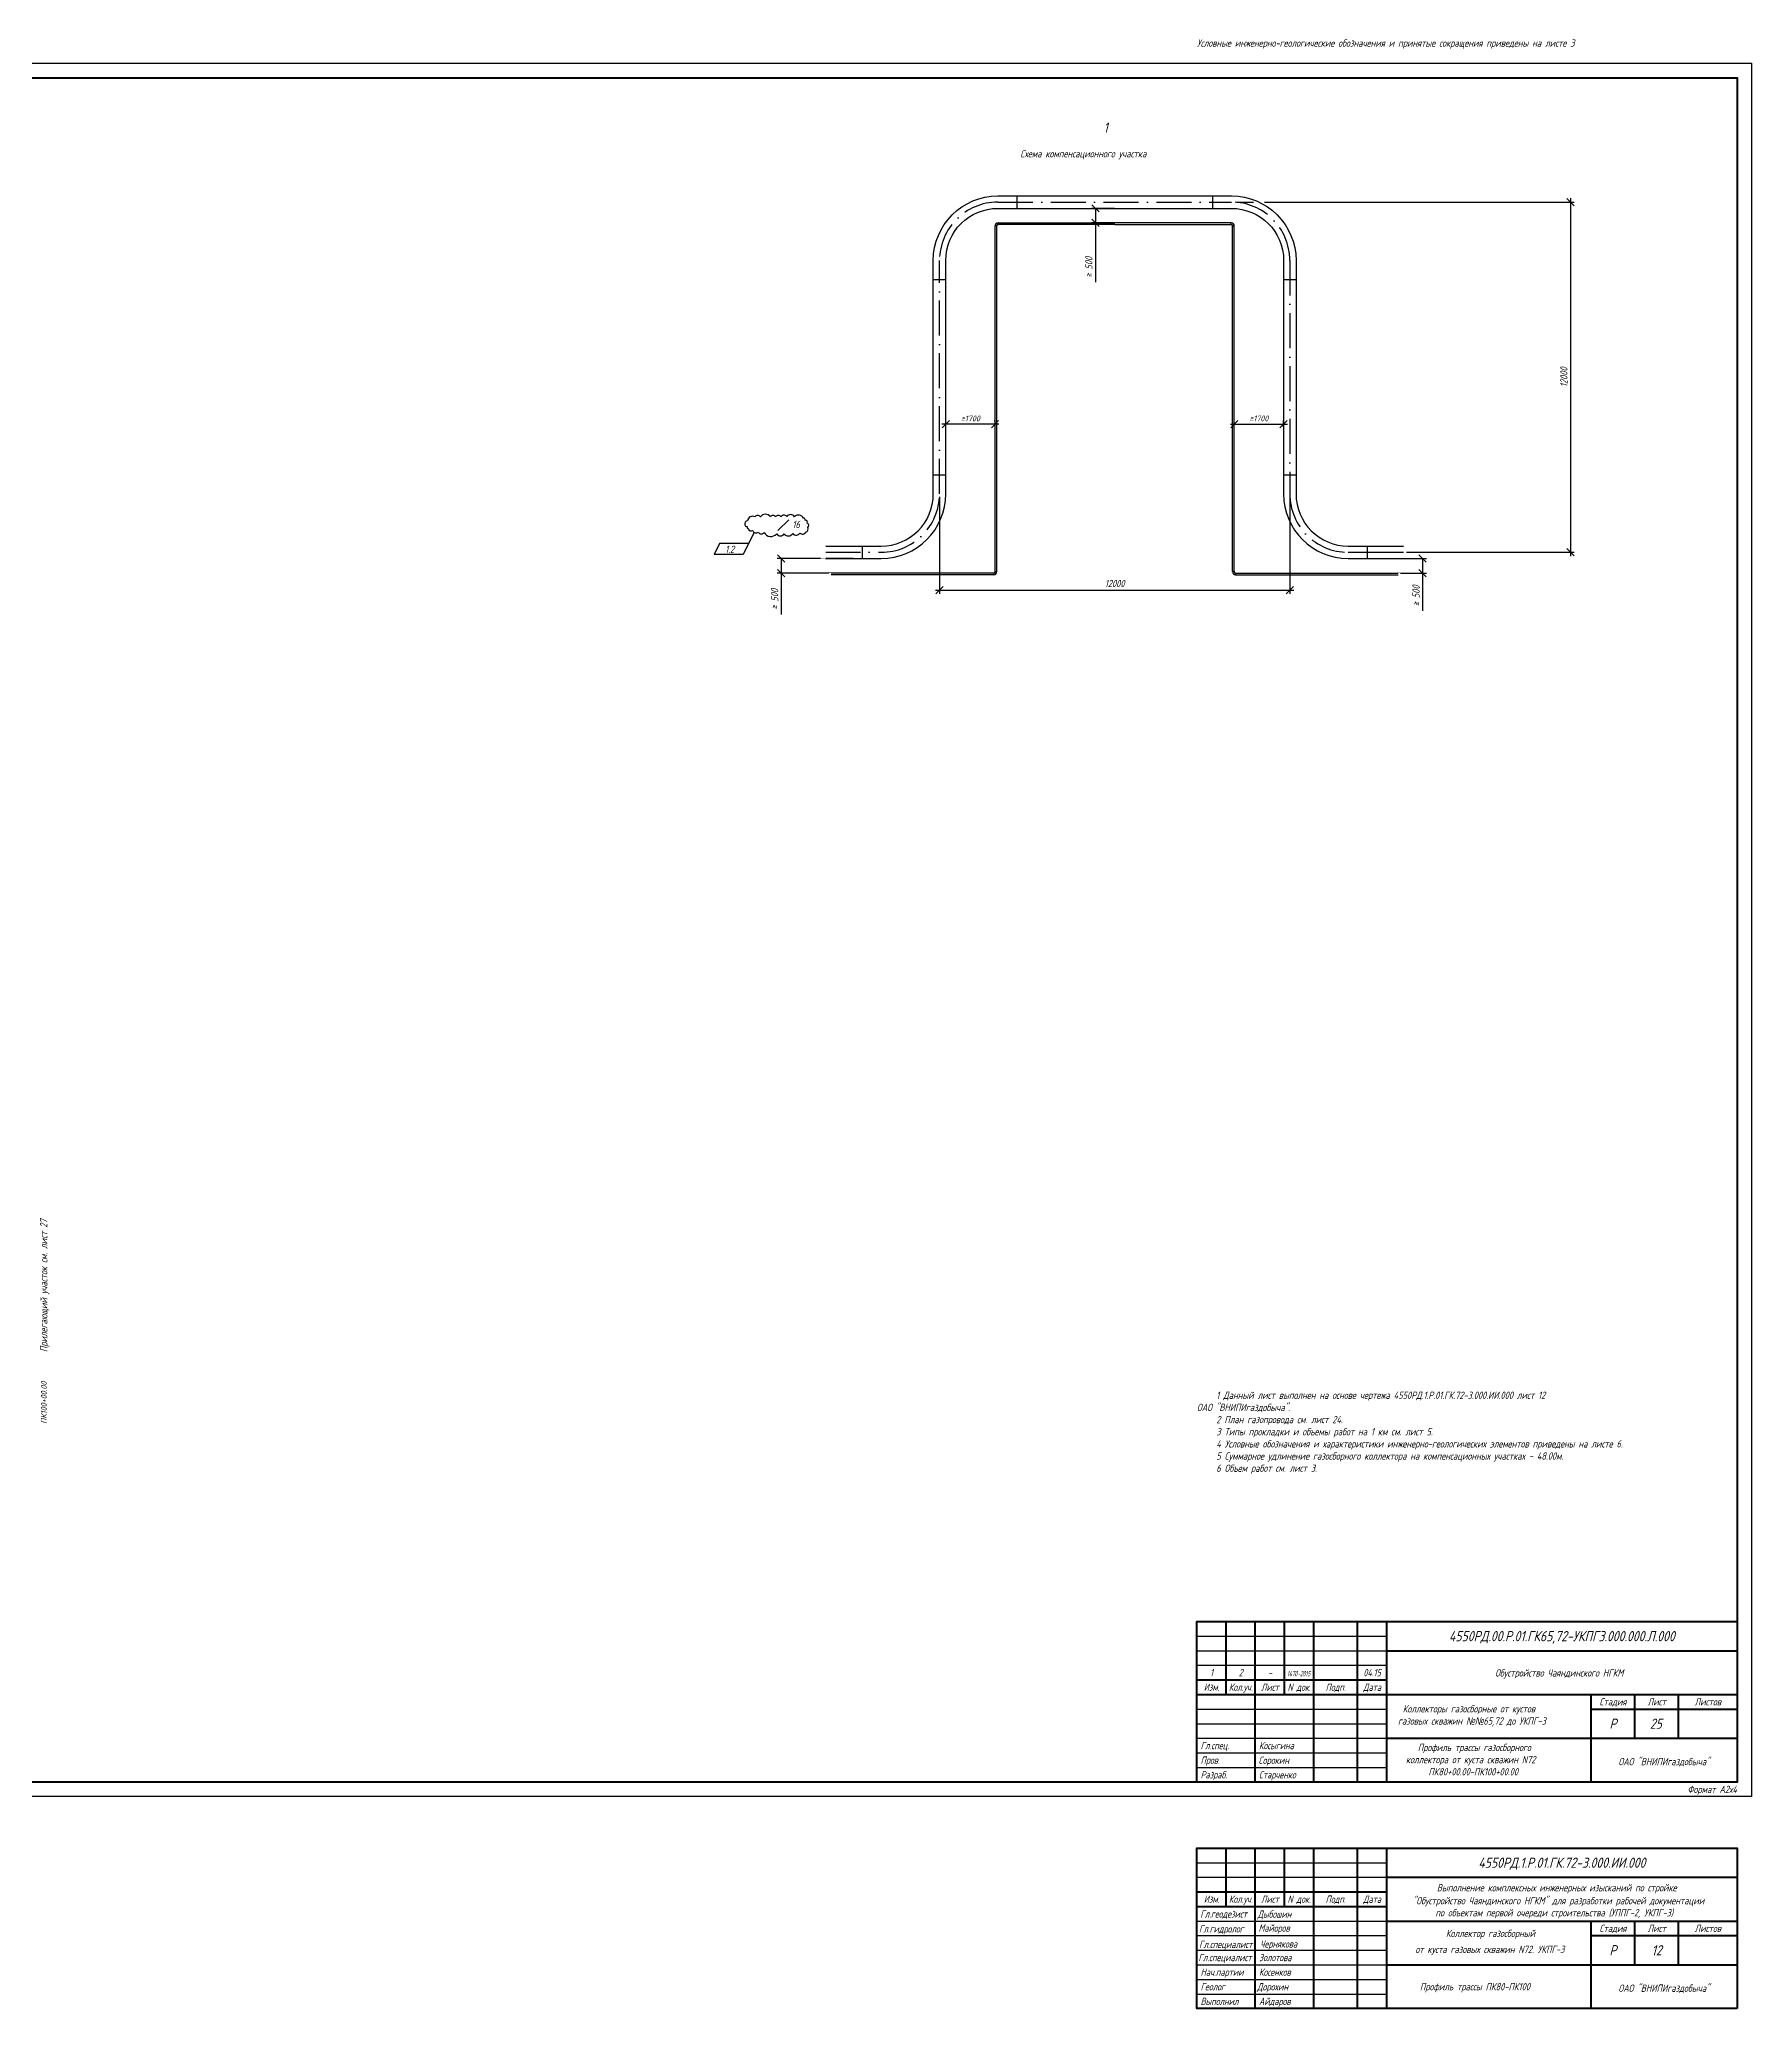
# Model space of a CAD drawing. Extents: x 0 to 1711, y -32 to 643.
# Drawn here: x 1124 to 1711, y -32 to 643 of the extents above; entities that cross this region are included whole.
import ezdxf
from ezdxf import colors
from ezdxf.entities.mleader import LeaderData, LeaderLine
from ezdxf.enums import TextEntityAlignment as Align
from ezdxf.math import Vec2, Vec3

# ---------------------------------------------------------------- set-up
doc = ezdxf.new("R2010")
doc.units = 0
doc.linetypes.add('ACAD_ISO10W100', pattern=[18, 12, -3, 0, -3])
for name, color, linetype in [('изм.1', 232, 'Continuous'), ('ОМГ_текст', 1, 'Continuous'), ('ТХ-Л', 140, 'Continuous')]:
    doc.layers.add(name, color=color, linetype=linetype)
for name, color, linetype, lineweight in [('ИИ_ОФОРМЛЕНИЕ_025', 7, 'Continuous', 25), ('ИИ_ПРОФИЛЬ_025', 7, 'Continuous', 25), ('ИИ_ТЕКСТ_025', 7, 'Continuous', 25)]:
    doc.layers.add(name, color=color, linetype=linetype, lineweight=lineweight)
doc.styles.add('1', font='simplex.shx', dxfattribs={"width": 0.8, "height": 1.5})
doc.styles.add('VNIPISIMPLEXCUR', font='simplex.shx', dxfattribs={"width": 0.8, "oblique": 15})
doc.dimstyles.new('Алекс', dxfattribs={"dimtxt": 2.5, "dimasz": 2.5, "dimexe": 1.33, "dimexo": 1, "dimgap": 1, "dimtad": 1, "dimdec": 0, "dimlfac": 100, "dimrnd": 1, "dimzin": 0, "dimdsep": 46, "dimtxsty": 'Standard', "dimblk": 'OBLIQUE', "dimcen": 2.5, "dimdle": 1.33, "dimadec": 0, "dimazin": 0, "dimtfac": 1, "dimtdec": 0, "dimtofl": 0, "dimtmove": 0, "dimatfit": 3, "dimfxl": 1, "dimtolj": 1, "dimtzin": 0, "dimarcsym": 0})

# ---------------------------------------------------------------- blocks, each defined once
blk = doc.blocks.new('ИИ03А2Х4')
at = {"color": 0, "linetype": 'Continuous', "lineweight": 25}
blk.add_lwpolyline([(0, 0), (0, 594), (1682, 594), (1682, 0)], close=True, dxfattribs=at)
at = {"color": 0, "linetype": 'Continuous', "lineweight": 50}
blk.add_lwpolyline([(20, 5), (20, 589), (1677, 589), (1677, 5)], close=True, dxfattribs=at)
at = {"color": 0, "linetype": 'Continuous', "style": 'VNIPISIMPLEXCUR', "oblique": 15, "width": 0.8, "flags": 8}
blk.add_attdef('FORMAT', text='', height=2.5, dxfattribs=at).set_placement((1677, 1.25), align=Align.RIGHT)
blk = doc.blocks.new('ИИ01001')
at = {"color": 0, "linetype": 'Continuous', "lineweight": 50, "flags": 128}
blk.add_lwpolyline([(0, 0), (-185, 0), (-185, 55), (0, 55)], close=True, dxfattribs=at)
for points in [[(-175, 35), (-175, 55)], [(-165, 0), (-165, 55)], [(-155, 35), (-155, 55)], [(-145, 0), (-145, 55)], [(-130, 0), (-130, 55)], [(-120, 0), (-120, 55)], [(-120, 45), (0, 45)], [(-185, 40), (-120, 40)], [(-185, 35), (-120, 35)], [(-120, 30), (0, 30)], [(-50, 0), (-50, 30)], [(-35, 15), (-35, 30)], [(-20, 15), (-20, 30)], [(-50, 25), (0, 25)], [(-120, 15), (0, 15)]]:
    blk.add_lwpolyline(points, dxfattribs=at)
at = {"color": 0, "linetype": 'Continuous', "lineweight": 25, "flags": 128}
for points in [[(-185, 50), (-120, 50)], [(-185, 45), (-120, 45)], [(-185, 30), (-120, 30)], [(-185, 25), (-120, 25)], [(-185, 20), (-120, 20)], [(-185, 15), (-120, 15)], [(-185, 10), (-120, 10)], [(-185, 5), (-120, 5)]]:
    blk.add_lwpolyline(points, dxfattribs=at)
at = {"color": 0, "lineweight": 25, "style": 'VNIPISIMPLEXCUR', "oblique": 15}
for s, width, p in [('Изм.', 0.7, (-180, 36.25)), ('Кол.уч.', 0.7, (-170, 36.25)), ('Лист', 0.7, (-160, 36.25)), ('N док.', 0.7, (-150, 36.25)), ('Подп.', 0.7, (-137.5, 36.25)), ('Дата', 0.7, (-125, 36.25)), ('Стадия', 0.8, (-42.5, 26.25)), ('Лист', 0.8, (-27.5, 26.25)), ('Листов', 0.8, (-10, 26.25)), ('ОАО "ВНИПИгаздобыча"', 0.8, (-25, 5.75))]:
    blk.add_text(s, height=2.5, dxfattribs=dict(at, width=width)).set_placement(p, align=Align.CENTER)
at = {"color": 0, "lineweight": 25, "style": 'VNIPISIMPLEXCUR', "oblique": 15, "flags": 8}
for tag, width, p in [('А14_3', 0.7, (-180, 51.25)), ('А14_2', 0.7, (-180, 46.25)), ('А16_3', 0.7, (-160, 51.25)), ('А16_2', 0.7, (-160, 46.25)), ('А18_3', 0.7, (-137.5, 51.25)), ('А18_2', 0.7, (-137.5, 46.25)), ('А19_3', 0.5, (-125, 51.25)), ('А19_2', 0.5, (-125, 46.25)), ('А14_1', 0.7, (-180, 41.25)), ('А16_1', 0.7, (-160, 41.25)), ('А18_1', 0.7, (-137.5, 41.25)), ('А19_1', 0.5, (-125, 41.25)), ('А2_1', 0.8, (-60, 41.25)), ('А2_3', 0.8, (-60, 31.25)), ('А2_2', 0.8, (-60, 36.25)), ('А3_1', 0.8, (-85, 26.25)), ('А3_2', 0.8, (-85, 21.25)), ('А3_3', 0.8, (-85, 16.25)), ('А4_1', 0.8, (-85, 11.25)), ('А4_2', 0.8, (-85, 6.25)), ('А4_3', 0.8, (-85, 1.25))]:
    blk.add_attdef(tag, text='', height=2.5, dxfattribs=dict(at, width=width)).set_placement(p, align=Align.CENTER)
at = {"color": 0, "lineweight": 35, "style": 'VNIPISIMPLEXCUR', "oblique": 15, "width": 0.8, "flags": 8}
for tag, p in [('А1', (-60, 48.25)), ('А6', (-42.5, 18.25)), ('А7', (-27.5, 18.25)), ('А8', (-10, 18.25))]:
    blk.add_attdef(tag, text='', height=3.5, dxfattribs=at).set_placement(p, align=Align.CENTER)
at = {"color": 0, "lineweight": 25, "style": 'VNIPISIMPLEXCUR', "oblique": 15, "width": 0.7, "flags": 8}
for tag, p in [('А10_7', (-183.75, 31.25)), ('А11_7', (-163.75, 31.25)), ('А10_6', (-183.75, 26.25)), ('А11_6', (-163.75, 26.25)), ('А10_5', (-183.75, 21.25)), ('А11_5', (-163.75, 21.25)), ('А10_4', (-183.75, 16.25)), ('А10_3', (-183.75, 11.25)), ('А11_4', (-163.75, 16.25)), ('А11_3', (-163.75, 11.25)), ('А10_2', (-183.75, 6.25)), ('А11_2', (-163.75, 6.25)), ('А10_1', (-183.75, 1.25)), ('А11_1', (-163.75, 1.25))]:
    blk.add_attdef(tag, p, '', height=2.5, dxfattribs=at)
blk = doc.blocks.new('_Oblique')
at = {"color": 0, "linetype": 'ByBlock', "lineweight": -2}
blk.add_line((-0.5, -0.5), (0.5, 0.5), dxfattribs=at)
blk = doc.blocks.new('*D30')
at = {"layer": 'Defpoints', "color": 0, "transparency": 16777216}
for p in [(1432.73, 487.56), (1552.73, 487.56), (1552.73, 454.63)]:
    blk.add_point(p, dxfattribs=at)
at = {"layer": 'ТХ-Л', "color": 0, "lineweight": -2, "transparency": 16777216}
for p, q in [((1432.73, 486.56), (1432.73, 453.3)), ((1552.73, 486.56), (1552.73, 453.3)), ((1431.4, 454.63), (1554.06, 454.63))]:
    blk.add_line(p, q, dxfattribs=at)
at = {"layer": 'ТХ-Л', "color": 0, "lineweight": -2, "transparency": 16777216, "xscale": 2.5, "yscale": 2.5, "zscale": 2.5, "rotation": 180}
blk.add_blockref('_Oblique', (1432.73, 454.63), dxfattribs=at)
at = {"layer": 'ТХ-Л', "color": 0, "lineweight": -2, "transparency": 16777216, "xscale": 2.5, "yscale": 2.5, "zscale": 2.5}
blk.add_blockref('_Oblique', (1552.73, 454.63), dxfattribs=at)
at = {"layer": 'ТХ-Л', "color": 0, "transparency": 16777216, "insert": (1492.73, 456.88), "char_height": 2.5, "attachment_point": 5, "style": 'VNIPISIMPLEXCUR'}
blk.add_mtext('\\A1;12000', dxfattribs=at)
blk = doc.blocks.new('*D31')
at = {"layer": 'Defpoints', "color": 0, "transparency": 16777216}
for p in [(1526.23, 587.56), (1579.23, 467.56), (1648.86, 467.56)]:
    blk.add_point(p, dxfattribs=at)
at = {"layer": 'ТХ-Л', "color": 0, "lineweight": -2, "transparency": 16777216}
for p, q in [((1527.23, 587.56), (1530.86, 587.56)), ((1534.61, 587.56), (1540.33, 587.56)), ((1544.08, 587.56), (1650.19, 587.56)), ((1648.86, 588.89), (1648.86, 466.23)), ((1580.23, 467.56), (1650.19, 467.56))]:
    blk.add_line(p, q, dxfattribs=at)
at = {"layer": 'ТХ-Л', "color": 0, "lineweight": -2, "transparency": 16777216, "xscale": 2.5, "yscale": 2.5, "zscale": 2.5}
for p, rotation in [((1648.86, 587.56), 90), ((1648.86, 467.56), 270)]:
    blk.add_blockref('_Oblique', p, dxfattribs=dict(at, rotation=rotation))
at = {"layer": 'ТХ-Л', "color": 0, "transparency": 16777216, "insert": (1646.61, 527.56), "char_height": 2.5, "attachment_point": 5, "rotation": 90, "style": 'VNIPISIMPLEXCUR'}
blk.add_mtext('\\A1;12000', dxfattribs=at)
blk = doc.blocks.new('*D25')
at = {"layer": 'Defpoints', "color": 0, "transparency": 16777216}
for p in [(1378.49, 465.41), (1404.17, 465.41), (1404.17, 460.41)]:
    blk.add_point(p, dxfattribs=at)
at = {"layer": 'ТХ-Л', "color": 0, "lineweight": -2, "transparency": 16777216}
for p, q in [((1403.17, 465.41), (1377.16, 465.41)), ((1403.17, 460.41), (1377.16, 460.41)), ((1378.49, 465.41), (1378.49, 459.08)), ((1378.49, 460.41), (1378.49, 446.3))]:
    blk.add_line(p, q, dxfattribs=at)
at = {"layer": 'ТХ-Л', "color": 0, "lineweight": -2, "transparency": 16777216, "xscale": 2.5, "yscale": 2.5, "zscale": 2.5}
for p, rotation in [((1378.49, 465.41), 90), ((1378.49, 460.41), 270)]:
    blk.add_blockref('_Oblique', p, dxfattribs=dict(at, rotation=rotation))
at = {"layer": 'ТХ-Л', "color": 0, "transparency": 16777216, "insert": (1376.24, 451.48), "char_height": 2.5, "attachment_point": 5, "rotation": 90, "style": 'VNIPISIMPLEXCUR'}
blk.add_mtext('\\A1;≥ 500', dxfattribs=at)
blk = doc.blocks.new('*D26')
at = {"layer": 'Defpoints', "color": 0, "transparency": 16777216}
for p in [(1434.91, 511.44), (1434.91, 509.52), (1451.74, 511.44)]:
    blk.add_point(p, dxfattribs=at)
at = {"layer": 'ТХ-Л', "color": 0, "lineweight": -2, "transparency": 16777216}
for p, q in [((1453.07, 511.44), (1433.58, 511.44)), ((1434.91, 510.52), (1434.91, 512.77)), ((1451.74, 512.44), (1451.74, 512.77))]:
    blk.add_line(p, q, dxfattribs=at)
at = {"layer": 'ТХ-Л', "color": 0, "lineweight": -2, "transparency": 16777216, "xscale": 2.5, "yscale": 2.5, "zscale": 2.5, "rotation": 180}
blk.add_blockref('_Oblique', (1434.91, 511.44), dxfattribs=at)
at = {"layer": 'ТХ-Л', "color": 0, "lineweight": -2, "transparency": 16777216, "xscale": 2.5, "yscale": 2.5, "zscale": 2.5}
blk.add_blockref('_Oblique', (1451.74, 511.44), dxfattribs=at)
at = {"layer": 'ТХ-Л', "color": 0, "transparency": 16777216, "insert": (1443.33, 513.44), "char_height": 2, "attachment_point": 5, "style": 'VNIPISIMPLEXCUR'}
blk.add_mtext('\\A1;≥1700', dxfattribs=at)
blk = doc.blocks.new('*D27')
at = {"layer": 'Defpoints', "color": 0, "transparency": 16777216}
for p in [(1486.13, 585.43), (1493.73, 585.43), (1493.73, 580.43)]:
    blk.add_point(p, dxfattribs=at)
at = {"layer": 'ТХ-Л', "color": 0, "lineweight": -2, "transparency": 16777216}
for p, q in [((1492.73, 585.43), (1484.8, 585.43)), ((1492.73, 580.43), (1484.8, 580.43)), ((1486.13, 585.43), (1486.13, 579.1)), ((1486.13, 580.43), (1486.13, 560.08))]:
    blk.add_line(p, q, dxfattribs=at)
at = {"layer": 'ТХ-Л', "color": 0, "lineweight": -2, "transparency": 16777216, "xscale": 2.5, "yscale": 2.5, "zscale": 2.5}
for p, rotation in [((1486.13, 585.43), 90), ((1486.13, 580.43), 270)]:
    blk.add_blockref('_Oblique', p, dxfattribs=dict(at, rotation=rotation))
at = {"layer": 'ТХ-Л', "color": 0, "transparency": 16777216, "insert": (1483.88, 565.26), "char_height": 2.5, "attachment_point": 5, "rotation": 90, "style": 'VNIPISIMPLEXCUR'}
blk.add_mtext('\\A1;≥ 500', dxfattribs=at)
blk = doc.blocks.new('*D28')
at = {"layer": 'Defpoints', "color": 0, "transparency": 16777216}
for p in [(1581.29, 465.41), (1581.29, 460.41), (1598.22, 465.41)]:
    blk.add_point(p, dxfattribs=at)
at = {"layer": 'ТХ-Л', "color": 0, "lineweight": -2, "transparency": 16777216}
for p, q in [((1582.29, 465.41), (1599.55, 465.41)), ((1582.29, 460.41), (1599.55, 460.41)), ((1598.22, 465.41), (1598.22, 459.08)), ((1598.22, 460.41), (1598.22, 447.47))]:
    blk.add_line(p, q, dxfattribs=at)
at = {"layer": 'ТХ-Л', "color": 0, "lineweight": -2, "transparency": 16777216, "xscale": 2.5, "yscale": 2.5, "zscale": 2.5}
for p, rotation in [((1598.22, 465.41), 90), ((1598.22, 460.41), 270)]:
    blk.add_blockref('_Oblique', p, dxfattribs=dict(at, rotation=rotation))
at = {"layer": 'ТХ-Л', "color": 0, "transparency": 16777216, "insert": (1595.97, 452.65), "char_height": 2.5, "attachment_point": 5, "rotation": 90, "style": 'VNIPISIMPLEXCUR'}
blk.add_mtext('\\A1;≥ 500', dxfattribs=at)
blk = doc.blocks.new('*D29')
at = {"layer": 'Defpoints', "color": 0, "transparency": 16777216}
for p in [(1533.72, 511.44), (1550.56, 511.44), (1550.56, 509.52)]:
    blk.add_point(p, dxfattribs=at)
at = {"layer": 'ТХ-Л', "color": 0, "lineweight": -2, "transparency": 16777216}
for p, q in [((1532.39, 511.44), (1551.89, 511.44)), ((1533.72, 512.44), (1533.72, 512.77)), ((1550.56, 510.52), (1550.56, 512.77))]:
    blk.add_line(p, q, dxfattribs=at)
at = {"layer": 'ТХ-Л', "color": 0, "lineweight": -2, "transparency": 16777216, "xscale": 2.5, "yscale": 2.5, "zscale": 2.5, "rotation": 180}
blk.add_blockref('_Oblique', (1533.72, 511.44), dxfattribs=at)
at = {"layer": 'ТХ-Л', "color": 0, "lineweight": -2, "transparency": 16777216, "xscale": 2.5, "yscale": 2.5, "zscale": 2.5}
blk.add_blockref('_Oblique', (1550.56, 511.44), dxfattribs=at)
at = {"layer": 'ТХ-Л', "color": 0, "transparency": 16777216, "insert": (1542.14, 513.44), "char_height": 2, "attachment_point": 5, "style": 'VNIPISIMPLEXCUR'}
blk.add_mtext('\\A1;≥1700', dxfattribs=at)

msp = doc.modelspace()

# ---------------------------------------------------------------- linework, layer by layer
at = {"layer": 'изм.1'}
msp.add_line((1377.3439, 475.0419), (1381.0663, 478.6635), dxfattribs=at)
msp.add_lwpolyline([(1366.9602, 478.3699, 0.52056705), (1366.0786, 476.9995, 0.52056705), (1366.8623, 476.4123, 0.52056705), (1367.2541, 475.6292, 0.52056705), (1368.7235, 475.0419, 0.52056705), (1370.6827, 474.4546, 0.52056705), (1372.6418, 474.3567, 0.52056705), (1376.952, 473.8673, 0.52056705), (1379.499, 473.8673, 0.52056705), (1382.4377, 473.9652, 0.52056705), (1384.8867, 474.161, 0.52056705), (1386.9438, 474.5525, 0.52056705), (1387.6296, 476.0207, 0.52056705), (1387.4336, 477.5868, 0.52056705), (1386.7479, 478.5657, 0.52056705), (1386.1602, 479.2508, 0.52056705), (1383.0255, 479.7402, 0.52056705), (1380.3806, 479.8381, 0.52056705), (1378.4214, 479.7402, 0.52056705), (1376.5602, 479.7402, 0.52056705), (1374.7969, 479.7402, 0.52056705), (1371.3684, 479.7402, 0.52056705), (1369.5072, 479.7402, 0.52056705)], format="xyb", close=True, dxfattribs=at)
for points in [[(1369.1927, 474.4115), (1365.4908, 466.8199), (1355.4908, 466.8199)], [(1367.3418, 470.6157), (1357.3418, 470.6157), (1355.4908, 466.8199)]]:
    msp.add_lwpolyline(points, dxfattribs=at)
at = {"layer": 'ИИ_ОФОРМЛЕНИЕ_025', "linetype": 'Continuous', "lineweight": 50, "flags": 128}
msp.add_lwpolyline([(1705.9194, 46.1373), (1520.9194, 46.1373), (1520.9194, 101.1373), (1705.9194, 101.1373)], close=True, dxfattribs=at)
at = {"layer": 'ИИ_ОФОРМЛЕНИЕ_025', "linetype": 'Continuous', "lineweight": 25, "flags": 128}
for points in [[(1520.9194, 96.1373), (1585.9194, 96.1373)], [(1520.9194, 91.1373), (1585.9194, 91.1373)], [(1520.9194, 86.1373), (1585.9194, 86.1373)], [(1520.9194, 76.1373), (1585.9194, 76.1373)], [(1520.9194, 71.1373), (1585.9194, 71.1373)], [(1520.9194, 66.1373), (1585.9194, 66.1373)], [(1520.9194, 61.1373), (1585.9194, 61.1373)], [(1520.9194, 56.1373), (1585.9194, 56.1373)], [(1520.9194, 51.1373), (1585.9194, 51.1373)]]:
    msp.add_lwpolyline(points, dxfattribs=at)
at = {"layer": 'ИИ_ОФОРМЛЕНИЕ_025', "linetype": 'Continuous', "lineweight": 50, "flags": 128}
for points in [[(1530.9194, 76.1373), (1530.9194, 101.1373)], [(1540.9194, 46.1373), (1540.9194, 101.1373)], [(1550.9194, 76.1373), (1550.9194, 101.1373)], [(1560.9194, 46.1373), (1560.9194, 101.1373)], [(1575.9194, 46.1373), (1575.9194, 101.1373)], [(1585.9194, 46.1373), (1585.9194, 101.1373)], [(1585.9194, 91.1373), (1705.9194, 91.1373)], [(1520.9194, 81.1373), (1585.9194, 81.1373)], [(1520.9194, 76.1373), (1585.9194, 76.1373)], [(1585.9194, 76.1373), (1705.9194, 76.1373)], [(1655.9194, 46.1373), (1655.9194, 76.1373)], [(1670.9194, 61.1373), (1670.9194, 76.1373)], [(1685.9194, 61.1373), (1685.9194, 76.1373)], [(1655.9194, 71.1373), (1705.9194, 71.1373)], [(1585.9194, 61.1373), (1705.9194, 61.1373)]]:
    msp.add_lwpolyline(points, dxfattribs=at)
at = {"layer": 'ТХ-Л', "lineweight": 30}
for points in [[(1393.6862, 469.6925), (1412.7338, 469.6925, 0.41421356), (1430.6038, 487.5625), (1430.6038, 567.5625, -0.41421356), (1452.7338, 589.6925), (1532.7338, 589.6925, -0.41421356), (1554.8638, 567.5625), (1554.8638, 487.5625, 0.41421356), (1572.7338, 469.6925), (1591.7814, 469.6925)], [(1393.6862, 465.4325), (1412.7338, 465.4325, 0.41421356), (1434.8638, 487.5625), (1434.8638, 567.5625, -0.41421356), (1452.7338, 585.4325), (1532.7338, 585.4325, -0.41421356), (1550.6038, 567.5625), (1550.6038, 487.5625, 0.41421356), (1572.7338, 465.4325), (1591.7814, 465.4325)]]:
    msp.add_lwpolyline(points, format="xyb", dxfattribs=at)
at = {"layer": 'ТХ-Л', "linetype": 'ACAD_ISO10W100'}
msp.add_lwpolyline([(1393.6862, 467.5625), (1412.7338, 467.5625, 0.41421356), (1432.7338, 487.5625), (1432.7338, 567.5625, -0.41421356), (1452.7338, 587.5625), (1532.7338, 587.5625, -0.41421356), (1552.7338, 567.5625), (1552.7338, 487.5625, 0.41421356), (1572.7338, 467.5625), (1591.7814, 467.5625)], format="xyb", dxfattribs=at)
at = {"layer": 'ТХ-Л', "lineweight": 30}
for points in [[(1459.2338, 589.6925), (1459.2338, 585.4325)], [(1526.2338, 589.6925), (1526.2338, 585.4325)], [(1452.8016, 579.8724), (1452.8016, 580.4424)], [(1452.8016, 580.4424), (1492.7338, 580.4424)], [(1532.666, 580.4424), (1492.7338, 580.4424)], [(1532.666, 579.8724), (1532.666, 580.4424)], [(1451.7794, 460.9281), (1451.7666, 579.4074)], [(1452.3366, 579.4074), (1451.7666, 579.4074)], [(1452.3494, 460.9281), (1452.3366, 579.4074)], [(1492.7338, 579.8724), (1452.8016, 579.8724)], [(1492.7338, 579.8724), (1532.666, 579.8724)], [(1533.1182, 460.9281), (1533.131, 579.4074)], [(1533.131, 579.4074), (1533.701, 579.4074)], [(1533.6882, 460.9281), (1533.701, 579.4074)], [(1430.6038, 561.0625), (1434.8638, 561.0625)], [(1550.6038, 561.0625), (1554.8638, 561.0625)], [(1430.6038, 494.0625), (1434.8638, 494.0625)], [(1550.6038, 494.0625), (1554.8638, 494.0625)], [(1406.2338, 469.6925), (1406.2338, 465.4325)], [(1579.2338, 469.6925), (1579.2338, 465.4325)], [(1451.3144, 460.4631), (1395.6142, 460.4631)], [(1451.3144, 459.8931), (1395.6142, 459.8931)], [(1451.3144, 460.4631), (1451.3144, 459.8931)], [(1451.7794, 460.9281), (1452.3494, 460.9281)], [(1533.6882, 460.9281), (1533.1182, 460.9281)], [(1534.1532, 460.4631), (1534.1532, 459.8931)], [(1534.1532, 460.4631), (1589.8534, 460.4631)], [(1534.1532, 459.8931), (1589.8534, 459.8931)]]:
    msp.add_lwpolyline(points, dxfattribs=at)
for centre, radius, start, end in [((1452.8016, 579.4074), 1.035, 90, 180), ((1532.666, 579.4074), 1.035, 0, 90), ((1452.8016, 579.4074), 0.465, 90, 180), ((1532.666, 579.4074), 0.465, 0, 90), ((1451.3144, 460.9281), 1.035, 270, 360), ((1451.3144, 460.9281), 0.465, 270, 360), ((1534.1532, 460.9281), 1.035, 180, 270), ((1534.1532, 460.9281), 0.465, 180, 270)]:
    msp.add_arc(centre, radius, start, end, dxfattribs=at)

# ---------------------------------------------------------------- block references
at = {"layer": 'ИИ_ОФОРМЛЕНИЕ_025'}
msp.add_blockref('ИИ03А2Х4', (28.9194, 41.1373), dxfattribs=at).add_auto_attribs({'FORMAT': 'Формат А2х4'})
ref = msp.add_blockref('ИИ01001', (1705.9194, -31.5029), dxfattribs=at)
ref.add_attrib('А1', '4550РД.1.Р.01.ГК.72-3.000.ИИ.000', dxfattribs={"layer": '0', "color": 0, "linetype": 'Continuous', "lineweight": 35, "height": 3.5, "style": 'VNIPISIMPLEXCUR', "oblique": 15, "width": 0.8, "flags": 8}).set_placement((1645.9194, 16.7471), align=Align.CENTER)
ref.add_attrib('А2_1', 'Выполнение комплексных инженерных изысканий по стройке', dxfattribs={"layer": '0', "color": 0, "linetype": 'Continuous', "lineweight": 25, "height": 2.5, "style": 'VNIPISIMPLEXCUR', "oblique": 15, "width": 0.75, "flags": 8}).set_placement((1644.1739, 8.6785), align=Align.CENTER)
ref.add_attrib('А2_2', ' "Обустройство Чаяндинского НГКМ" для разработки рабочей документации  ', dxfattribs={"layer": '0', "color": 0, "linetype": 'Continuous', "lineweight": 25, "height": 2.5, "style": 'VNIPISIMPLEXCUR', "oblique": 15, "width": 0.75, "flags": 8}).set_placement((1645.4459, 4.231), align=Align.CENTER)
ref.add_attrib('А2_3', 'по объектам первой очереди строительства (УППГ-2, УКПГ-3)', dxfattribs={"layer": '0', "color": 0, "linetype": 'Continuous', "lineweight": 25, "height": 2.5, "style": 'VNIPISIMPLEXCUR', "oblique": 15, "width": 0.75, "flags": 8}).set_placement((1643.3195, 0.1095), align=Align.CENTER)
ref.add_attrib('А3_1', 'Коллектор газосборный', dxfattribs={"layer": '0', "color": 0, "linetype": 'Continuous', "lineweight": 25, "height": 2.5, "style": 'VNIPISIMPLEXCUR', "oblique": 15, "width": 0.8, "flags": 8}).set_placement((1621.4635, -6.9551), align=Align.CENTER)
ref.add_attrib('А3_2', 'от куста газовых скважин N72. УКПГ-3', dxfattribs={"layer": '0', "color": 0, "linetype": 'Continuous', "lineweight": 25, "height": 2.5, "style": 'VNIPISIMPLEXCUR', "oblique": 15, "width": 0.8, "flags": 8}).set_placement((1621.2696, -12.4412), align=Align.CENTER)
ref.add_attrib('А4_2', 'Профиль трассы ПК80-ПК100', (1597.2954, -25.2279), dxfattribs={"layer": '0', "color": 0, "linetype": 'Continuous', "lineweight": 25, "height": 2.5, "style": 'VNIPISIMPLEXCUR', "oblique": 15, "width": 0.75, "flags": 8})
ref.add_attrib('А6', 'Р', dxfattribs={"layer": '0', "color": 0, "linetype": 'Continuous', "lineweight": 35, "height": 3.5, "style": 'VNIPISIMPLEXCUR', "oblique": 15, "width": 0.8, "flags": 8}).set_placement((1663.4194, -13.2529), align=Align.CENTER)
ref.add_attrib('А7', '12', dxfattribs={"layer": '0', "color": 0, "linetype": 'Continuous', "lineweight": 35, "height": 3.5, "style": 'VNIPISIMPLEXCUR', "oblique": 15, "width": 0.8, "flags": 8}).set_placement((1678.4194, -13.2529), align=Align.CENTER)
ref.add_attrib('А10_1', 'Выполнил', (1522.1694, -30.2529), dxfattribs={"layer": '0', "color": 0, "linetype": 'Continuous', "lineweight": 25, "height": 2.5, "style": 'VNIPISIMPLEXCUR', "oblique": 15, "width": 0.7, "flags": 8})
ref.add_attrib('А11_1', 'Айдаров', (1542.1694, -30.2529), dxfattribs={"layer": '0', "color": 0, "linetype": 'Continuous', "lineweight": 25, "height": 2.5, "style": 'VNIPISIMPLEXCUR', "oblique": 15, "width": 0.7, "flags": 8})
ref.add_attrib('А10_2', 'Геолог', (1522.1694, -25.2529), dxfattribs={"layer": '0', "color": 0, "linetype": 'Continuous', "lineweight": 25, "height": 2.5, "style": 'VNIPISIMPLEXCUR', "oblique": 15, "width": 0.7, "flags": 8})
ref.add_attrib('А11_2', 'Дорохин', (1541.5122, -25.2784), dxfattribs={"layer": '0', "color": 0, "linetype": 'Continuous', "lineweight": 25, "height": 2.5, "style": 'VNIPISIMPLEXCUR', "oblique": 15, "width": 0.75, "flags": 8})
ref.add_attrib('А10_3', 'Нач.партии', (1522.1694, -20.2529), dxfattribs={"layer": '0', "color": 0, "linetype": 'Continuous', "lineweight": 25, "height": 2.5, "style": 'VNIPISIMPLEXCUR', "oblique": 15, "width": 0.7, "flags": 8})
ref.add_attrib('А11_3', 'Косенков', (1542.1694, -20.2529), dxfattribs={"layer": '0', "color": 0, "linetype": 'Continuous', "lineweight": 25, "height": 2.5, "style": 'VNIPISIMPLEXCUR', "oblique": 15, "width": 0.7, "flags": 8})
ref.add_attrib('А10_4', 'Гл.специалист', (1521.4033, -15.2529), dxfattribs={"layer": '0', "color": 0, "linetype": 'Continuous', "lineweight": 25, "height": 2.5, "style": 'VNIPISIMPLEXCUR', "oblique": 15, "width": 0.65, "flags": 8})
ref.add_attrib('А11_4', 'Золотова ', (1542.1694, -15.2529), dxfattribs={"layer": '0', "color": 0, "linetype": 'Continuous', "lineweight": 25, "height": 2.5, "style": 'VNIPISIMPLEXCUR', "oblique": 15, "width": 0.7, "flags": 8})
ref.add_attrib('А10_5', 'Гл.специалист', dxfattribs={"layer": '0', "color": 0, "linetype": 'Continuous', "lineweight": 25, "height": 2.5, "style": 'VNIPISIMPLEXCUR', "oblique": 15, "width": 0.65, "flags": 8}).set_placement((1530.7817, -10.7323), align=Align.CENTER)
ref.add_attrib('А11_5', 'Чернякова', dxfattribs={"layer": '0', "color": 0, "linetype": 'Continuous', "lineweight": 25, "height": 2.5, "style": 'VNIPISIMPLEXCUR', "oblique": 15, "width": 0.7, "flags": 8}).set_placement((1548.9139, -10.5877), align=Align.CENTER)
ref.add_attrib('А10_6', 'Гл.гидролог', (1521.6134, -5.4308), dxfattribs={"layer": '0', "color": 0, "linetype": 'Continuous', "lineweight": 25, "height": 2.5, "style": 'VNIPISIMPLEXCUR', "oblique": 15, "width": 0.7, "flags": 8})
ref.add_attrib('А11_6', 'Майоров', (1542.0097, -5.1417), dxfattribs={"layer": '0', "color": 0, "linetype": 'Continuous', "lineweight": 25, "height": 2.5, "style": 'VNIPISIMPLEXCUR', "oblique": 15, "width": 0.7, "flags": 8})
ref.add_attrib('А10_7', 'Гл.геодезист', (1522.0666, -0.3131), dxfattribs={"layer": '0', "color": 0, "linetype": 'Continuous', "lineweight": 25, "height": 2.5, "style": 'VNIPISIMPLEXCUR', "oblique": 15, "width": 0.7, "flags": 8})
ref.add_attrib('А11_7', 'Дыбошин', (1541.7231, -0.372), dxfattribs={"layer": '0', "color": 0, "linetype": 'Continuous', "lineweight": 25, "height": 2.5, "style": 'VNIPISIMPLEXCUR', "oblique": 15, "width": 0.7, "flags": 8})

# ---------------------------------------------------------------- texts
at = {"color": 4, "ltscale": 100, "insert": (1585.9194, 72.4877), "char_height": 2.5, "attachment_point": 1, "style": 'VNIPISIMPLEXCUR'}
msp.add_mtext_dynamic_manual_height_columns('\\pi5.4906;Коллекторы газосборные от кустов \\P\\pi3.8713;газовых скважин {\\fArial|b0|i0|c204|p34;№№}65,72 до УКПГ-3', width=69.07635, gutter_width=25, heights=[13.5031], dxfattribs=at)
at = {"layer": 'изм.1', "lineweight": 25, "style": 'VNIPISIMPLEXCUR', "oblique": 15}
for s, height, width, p in [('1', 2.5, 0.7, (1525.9194, 82.3873)), ('2', 2.5, 0.7, (1535.9194, 82.3873)), ('-', 2.5, 0.7, (1545.9194, 82.3873)), ('1470-2015', 1.8, 0.6, (1555.7435, 82.3873)), ('04.15', 2.5, 0.7, (1580.9194, 82.3873))]:
    msp.add_text(s, height=height, dxfattribs=dict(at, width=width)).set_placement(p, align=Align.CENTER)
at = {"layer": 'изм.1', "char_height": 2.5, "attachment_point": 1, "style": 'VNIPISIMPLEXCUR'}
for s, insert in [('16', (1382.3398, 478.3699)), ('1.2', (1359.3194, 469.8542))]:
    msp.add_mtext_dynamic_manual_height_columns(s, width=6.563246, gutter_width=25, heights=[0], dxfattribs=dict(at, insert=insert))
at = {"layer": 'ИИ_ОФОРМЛЕНИЕ_025', "linetype": 'Continuous', "ltscale": 100, "style": 'VNIPISIMPLEXCUR', "oblique": 15, "width": 0.8}
for s, height, p in [('4550РД.00.Р.01.ГК65,72-УКПГ3.000.000.Л.000', 3.5, (1645.9194, 94.3873)), ('Обустройство Чаяндинского НГКМ', 2.5, (1645.0238, 82.2831)), ('Р', 3.5, (1663.4194, 64.3873)), ('25', 3.5, (1678.1257, 64.3873))]:
    msp.add_text(s, height=height, dxfattribs=at).set_placement(p, align=Align.CENTER)
at = {"layer": 'ИИ_ОФОРМЛЕНИЕ_025', "lineweight": 25, "style": 'VNIPISIMPLEXCUR', "oblique": 15}
for s, width, p in [('Изм.', 0.7, (1525.9194, 77.3873)), ('Кол.уч.', 0.7, (1535.9194, 77.3873)), ('Лист', 0.7, (1545.9194, 77.3873)), ('N док.', 0.7, (1555.9194, 77.3873)), ('Подп.', 0.7, (1568.4194, 77.3873)), ('Дата', 0.7, (1580.9194, 77.3873)), ('Стадия', 0.8, (1663.4194, 72.3873)), ('Лист', 0.8, (1678.4194, 72.3873)), ('Листов', 0.8, (1695.9194, 72.3873)), ('ОАО "ВНИПИгаздобыча"', 0.8, (1680.9194, 51.8873))]:
    msp.add_text(s, height=2.5, dxfattribs=dict(at, width=width)).set_placement(p, align=Align.CENTER)
at = {"layer": 'ИИ_ОФОРМЛЕНИЕ_025', "linetype": 'Continuous', "ltscale": 100, "style": 'VNIPISIMPLEXCUR', "oblique": 15}
for s, width, p in [('Гл.спец.', 0.7, (1522.1694, 57.3873)), ('Пров.', 0.7, (1522.1694, 52.3873)), ('Сорокин', 0.75, (1542.0269, 52.3618)), ('Косыгина', 0.7, (1542.1694, 57.3873)), ('Разраб.', 0.7, (1522.1694, 47.3873)), ('Старченко', 0.7, (1542.1694, 47.3873))]:
    msp.add_text(s, height=2.5, dxfattribs=dict(at, width=width)).set_placement(p)
at = {"layer": 'ИИ_ПРОФИЛЬ_025', "style": 'VNIPISIMPLEXCUR', "oblique": 15, "width": 0.8}
msp.add_text('ПК100+00.00', height=2, rotation=90.0052005, dxfattribs=at).set_placement((1126.9194, 176.1376), align=Align.CENTER)
at = {"layer": 'ИИ_ТЕКСТ_025', "style": 'VNIPISIMPLEXCUR', "oblique": 15, "width": 0.8}
msp.add_text('Условные инженерно-геологические обозначения и принятые сокращения приведены на листе 3', height=2.5, dxfattribs=at).set_placement((1520.9194, 640.8169))
at = {"layer": 'ОМГ_текст', "color": 230, "linetype": 'Continuous', "lineweight": 25, "ltscale": 2, "insert": (1520.9194, 179.9467), "char_height": 2.5, "width": 185, "attachment_point": 1, "style": 'VNIPISIMPLEXCUR'}
msp.add_mtext('{\\C7;     1 Данный лист выполнен на основе чертежа 4550РД.1.Р.01.ГК.72-3.000.ИИ.000 лист 12 \\PОАО "ВНИПИгаздобыча".\\P     2 План газопровода см. лист 24.\\P     3 Типы прокладки и объемы работ на 1 км см. лист 5.\\P     4 Условные обозначения и характеристики инженерно-геологических элементов приведены на листе 6. \\P    \\C1; \\C0;5\\Fromans|c204; Суммарное удлинение газосборного коллектора на компенсационных участках - 48.00м.\\Fromans|c0;\\P\\Fsimplex|c204;\\H0.99996x;\\C1;     \\C7;6 Объем работ см. лист 3.}', dxfattribs=at)
at = {"layer": 'ТХ-Л', "style": '1', "oblique": 15, "width": 0.8}
msp.add_text('Прилегающий участок см. лист 27', height=2.5, rotation=89.999982, dxfattribs=at).set_placement((1127.1325, 216.2134), align=Align.CENTER)
at = {"layer": 'ТХ-Л', "ltscale": 100, "insert": (1460.4224, 605.3954), "char_height": 2.5, "attachment_point": 1, "style": 'VNIPISIMPLEXCUR'}
msp.add_mtext_dynamic_manual_height_columns('Схема компенсационного участка', width=59.362747, gutter_width=12.5, heights=[0], dxfattribs=at)
at = {"layer": 'ТХ-Л', "insert": (1587.8497, 59.2489), "char_height": 2.5, "attachment_point": 1, "style": 'VNIPISIMPLEXCUR'}
msp.add_mtext_dynamic_manual_height_columns('\\pi8.7181;Профиль трассы газосборного \\P\\pi4.6374;коллектора от куста скважин N72 \\P\\pi12.352;ПК80+00.00-ПК100+00.00', width=65.912396, gutter_width=12.5, heights=[0], dxfattribs=at)

# ---------------------------------------------------------------- dimensions: what is measured, and where the dimension line sits
at = {"layer": 'ТХ-Л'}
dim = msp.add_linear_dim(base=(1648.8614, 467.5625), p1=(1526.2338, 587.5625), p2=(1579.2338, 467.5625), angle=90, dimstyle='Алекс', override={"dimtxsty": 'VNIPISIMPLEXCUR'}, dxfattribs=at)
dim.commit()
dim.dimension.update_dxf_attribs({"geometry": '*D31', "text_midpoint": (1648.8614, 527.5625), "dimtype": 160})
for base, p1, p2, angle, text, override, picture, middle in [((1486.1333, 585.4325), (1493.7338, 580.4325), (1493.7338, 585.4325), 90, '≥ <>', {"dimtxsty": 'VNIPISIMPLEXCUR'}, '*D27', (1486.1333, 565.2608)), ((1550.5598, 511.4394), (1533.7248, 511.4394), (1550.5598, 509.5191), 180, '≥1700', {"dimtxt": 2, "dimtxsty": 'VNIPISIMPLEXCUR'}, '*D29', (1542.1423, 511.4394)), ((1378.4923, 465.414), (1404.174, 460.414), (1404.174, 465.414), 90, '≥ <>', {"dimtxsty": 'VNIPISIMPLEXCUR'}, '*D25', (1378.4923, 451.4768))]:
    dim = msp.add_linear_dim(base=base, p1=p1, p2=p2, angle=angle, text=text, dimstyle='Алекс', override=override, dxfattribs=at)
    dim.commit()
    dim.dimension.update_dxf_attribs({"geometry": picture, "text_midpoint": middle, "dimtype": 160})
dim = msp.add_linear_dim(base=(1434.9078, 511.4394), p1=(1451.7428, 511.4394), p2=(1434.9078, 509.5191), text='≥1700', dimstyle='Алекс', override={"dimtxt": 2, "dimtxsty": 'VNIPISIMPLEXCUR'}, dxfattribs=at)
dim.commit()
dim.dimension.update_dxf_attribs({"geometry": '*D26', "text_midpoint": (1443.3253, 511.4394), "dimtype": 160})
dim = msp.add_linear_dim(base=(1552.7338, 454.6263), p1=(1432.7338, 487.5625), p2=(1552.7338, 487.5625), dimstyle='Алекс', override={"dimtxsty": 'VNIPISIMPLEXCUR'}, dxfattribs=at)
dim.commit()
dim.dimension.update_dxf_attribs({"geometry": '*D30', "text_midpoint": (1492.7338, 454.6263), "dimtype": 160})

# ---------------------------------------------------------------- next in the draw order: wipeouts: each hides what was drawn before it
at = {"linetype": 'Continuous'}
for points in [[(1393.6862, 465.4325), (1393.6862, 469.6925), (1392.0626, 469.6925), (1392.0626, 465.4325)], [(1591.7814, 465.4325), (1591.7814, 469.6925), (1592.6161, 469.6925), (1592.6161, 465.4325)], [(1395.6142, 459.8931), (1395.6142, 460.4631), (1394.906, 460.4631), (1394.906, 459.8931)]]:
    msp.add_wipeout(points, dxfattribs=at).dxf.layer = 'ТХ-Л'

# ---------------------------------------------------------------- next in the draw order: dimensions: what is measured, and where the dimension line sits
at = {"layer": 'ТХ-Л'}
dim = msp.add_linear_dim(base=(1598.2238, 465.414), p1=(1581.2936, 460.414), p2=(1581.2936, 465.414), angle=90, text='≥ <>', dimstyle='Алекс', override={"dimtxsty": 'VNIPISIMPLEXCUR'}, dxfattribs=at)
dim.commit()
dim.dimension.update_dxf_attribs({"geometry": '*D28', "text_midpoint": (1598.2238, 452.6491), "dimtype": 160})

# ---------------------------------------------------------------- next in the draw order: leaders
at = {"layer": 'ТХ-Л', "linetype": 'Continuous', "ltscale": 100}
ml = msp.add_multileader_mtext('Standard', dxfattribs=at)
ml.set_content('1\\P', color=256, style='VNIPISIMPLEXCUR')
ml.set_leader_properties()
ml.build(insert=Vec2(0, 0))
ml.multileader.update_dxf_attribs({"leader_type": 0, "has_dogleg": 0, "text_left_attachment_type": 0, "text_right_attachment_type": 0, "dogleg_length": 0.36})
ctx = ml.context
ctx.base_point, ctx.char_height, ctx.plane_origin = Vec3(1486.9155, 614.8596), 3.5, Vec3(-1.4782, 5.9099)
ctx.left_attachment, ctx.right_attachment = 0, 0
notes = []
notes.append((ctx, [(0, (0, 0, 0), (0, 0), (1, 0), 1, [])]))
ctx.mtext.insert, ctx.mtext.flow_direction = Vec3(1488.9155, 614.8596), 5
for ctx, leaders in notes:
    for number, flags, end, landing, length, lines in leaders:
        leader = LeaderData()
        leader.index, (leader.has_last_leader_line, leader.has_dogleg_vector, leader.attachment_direction) = number, flags
        leader.last_leader_point, leader.dogleg_vector, leader.dogleg_length = Vec3(end), Vec3(landing), length
        for number, points, colour, breaks in lines:
            line = LeaderLine()
            line.index, line.vertices, line.color, line.breaks = number, Vec3.list(points), colors.encode_raw_color(colour), breaks
            leader.lines.append(line)
        ctx.leaders.append(leader)

# ---------------------------------------------------------------- next in the draw order: wipeouts: each hides what was drawn before it
at = {"linetype": 'Continuous'}
msp.add_wipeout([(1589.8534, 459.8931), (1589.8534, 460.4631), (1590.5616, 460.4631), (1590.5616, 459.8931)], dxfattribs=at).dxf.layer = 'ТХ-Л'

doc.saveas('drawing.dxf')
